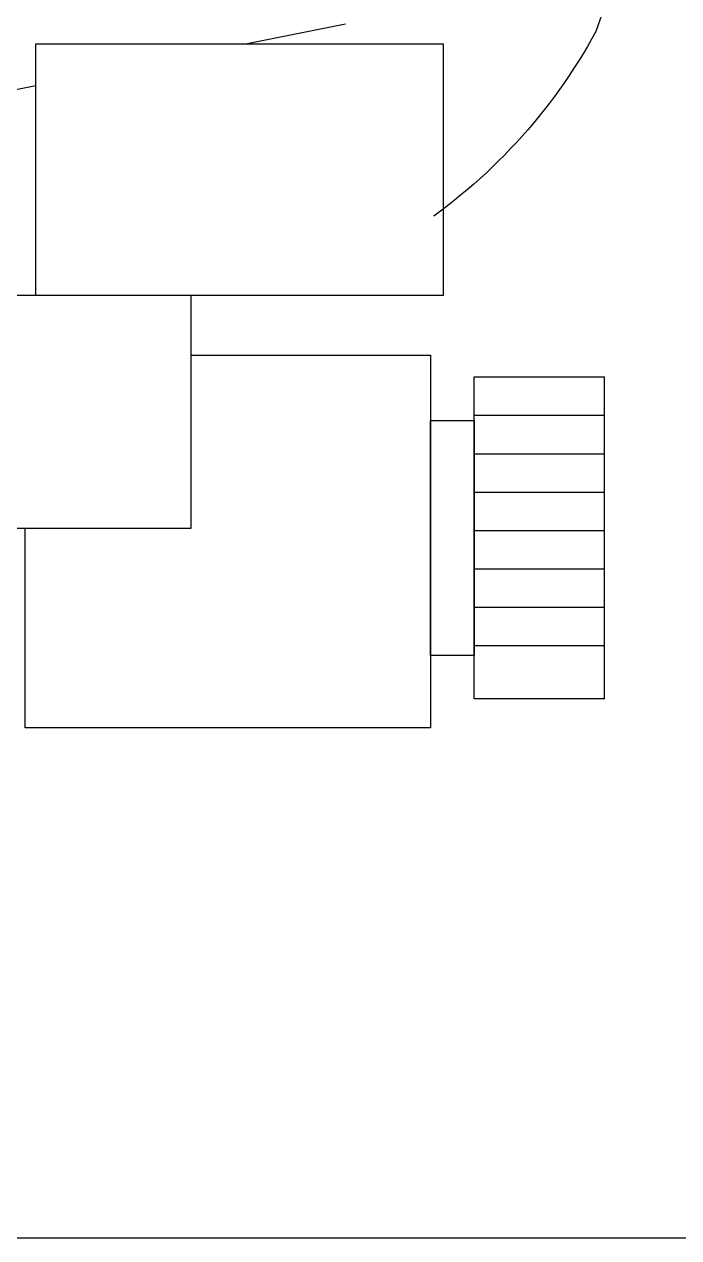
# Model space of a CAD drawing. Header units: millimetres. Extents: x 340 to 1003762, y 22 to 362022.
# Drawn here: x 421.6134 to 421.7475, y 89.6956 to 89.9442 of the extents above; entities that cross this region are included whole.
import ezdxf
from ezdxf.xclip import XClip

# ---------------------------------------------------------------- set-up
doc = ezdxf.new("R2010")
doc.units = ezdxf.units.MM
doc.header["$XCLIPFRAME"] = 0
for name, color, linetype in [('LSBB_P_002 - PLANTA 1° NIVEL SALA DE VENTAS$0$A-Equipamiento acero inox', 8, 'Continuous'), ('LSBB_P_002 - PLANTA 1° NIVEL SALA DE VENTAS$0$A-TRAS-EQPM', 8, 'Continuous'), ('XREF', 7, 'Continuous')]:
    doc.layers.add(name, color=color, linetype=linetype)

# ---------------------------------------------------------------- blocks, each defined once
blk = doc.blocks.new('LSBB_P_002 - PLANTA 1° NIVEL SALA DE VENTAS$0$laminadora')
at = {"layer": 'LSBB_P_002 - PLANTA 1° NIVEL SALA DE VENTAS$0$A-TRAS-EQPM'}
for p, q in [((-175684.663, 30462.811), (-175682.647, 30462.41)), ((-175689.79, 30462.66), (-175689.705, 30462.507)), ((-175689.705, 30462.507), (-175689.618, 30462.356)), ((-175689.618, 30462.356), (-175689.529, 30462.206)), ((-175678.321, 30462.41), (-175686.661, 30462.41)), ((-175686.661, 30462.41), (-175686.661, 30457.253)), ((-175678.321, 30457.253), (-175678.321, 30462.41)), ((-175689.529, 30462.206), (-175689.437, 30462.057)), ((-175689.437, 30462.057), (-175689.342, 30461.91)), ((-175689.342, 30461.91), (-175689.246, 30461.764)), ((-175689.246, 30461.764), (-175689.147, 30461.619)), ((-175689.147, 30461.619), (-175689.047, 30461.476)), ((-175678.321, 30461.548), (-175669.416, 30459.775)), ((-175689.047, 30461.476), (-175688.944, 30461.335)), ((-175688.944, 30461.335), (-175688.839, 30461.195)), ((-175688.839, 30461.195), (-175688.731, 30461.057)), ((-175688.731, 30461.057), (-175688.622, 30460.92)), ((-175688.622, 30460.92), (-175688.511, 30460.786)), ((-175688.511, 30460.786), (-175688.397, 30460.652)), ((-175688.397, 30460.652), (-175688.282, 30460.521)), ((-175688.282, 30460.521), (-175688.164, 30460.391)), ((-175688.164, 30460.391), (-175688.045, 30460.264)), ((-175688.045, 30460.264), (-175687.924, 30460.138)), ((-175687.924, 30460.138), (-175687.8, 30460.014)), ((-175687.8, 30460.014), (-175687.675, 30459.891)), ((-175687.675, 30459.891), (-175687.548, 30459.771)), ((-175687.548, 30459.771), (-175687.419, 30459.653)), ((-175687.419, 30459.653), (-175687.289, 30459.536)), ((-175687.289, 30459.536), (-175687.157, 30459.422)), ((-175687.157, 30459.422), (-175687.022, 30459.31)), ((-175687.022, 30459.31), (-175686.887, 30459.199)), ((-175686.887, 30459.199), (-175686.749, 30459.091)), ((-175686.749, 30459.091), (-175686.61, 30458.985)), ((-175686.61, 30458.985), (-175686.47, 30458.881)), ((-175686.661, 30457.253), (-175678.321, 30457.253)), ((-175681.498, 30457.253), (-175673.555, 30457.253)), ((-175681.498, 30452.492), (-175681.498, 30457.253)), ((-175686.407, 30456.032), (-175686.407, 30448.4)), ((-175681.498, 30456.032), (-175686.407, 30456.032)), ((-175689.968, 30448.993), (-175689.968, 30455.587)), ((-175687.297, 30455.587), (-175689.968, 30455.587)), ((-175687.297, 30448.993), (-175687.297, 30455.587)), ((-175687.297, 30454.801), (-175689.968, 30454.801)), ((-175687.297, 30454.698), (-175687.297, 30449.882)), ((-175686.407, 30454.698), (-175687.297, 30454.698)), ((-175686.407, 30449.882), (-175686.407, 30454.698)), ((-175687.297, 30454.015), (-175689.968, 30454.015)), ((-175687.297, 30453.229), (-175689.968, 30453.229)), ((-175687.297, 30452.443), (-175689.968, 30452.443)), ((-175673.555, 30452.492), (-175681.498, 30452.492)), ((-175678.099, 30448.4), (-175678.099, 30452.492)), ((-175687.297, 30451.657), (-175689.968, 30451.657)), ((-175687.297, 30450.871), (-175689.968, 30450.871)), ((-175687.297, 30450.085), (-175689.968, 30450.085)), ((-175687.297, 30449.882), (-175686.407, 30449.882)), ((-175689.968, 30448.993), (-175687.297, 30448.993)), ((-175686.407, 30448.4), (-175678.099, 30448.4))]:
    blk.add_line(p, q, dxfattribs=at)
blk.add_arc((-175674.879, 30468.181), 15.901, 160.1945, 200.3171, dxfattribs=at)
blk = doc.blocks.new('LSBB_P_002 - PLANTA 1° NIVEL SALA DE VENTAS', base_point=(223.56961, 14.22023))
at = {"layer": 'LSBB_P_002 - PLANTA 1° NIVEL SALA DE VENTAS$0$A-Equipamiento acero inox'}
blk.add_lwpolyline([(835.68948, 304.51565), (837.08948, 304.51565), (837.08948, 305.11565), (835.68948, 305.11565)], close=True, dxfattribs=at)
at = {"layer": 'LSBB_P_002 - PLANTA 1° NIVEL SALA DE VENTAS$0$A-Equipamiento acero inox', "xscale": -0.010000000000578, "yscale": 0.010000000000578, "zscale": 0.010000000000578}
blk.add_blockref('LSBB_P_002 - PLANTA 1° NIVEL SALA DE VENTAS$0$laminadora', (-919.87874, 0.1361), dxfattribs=at)

msp = doc.modelspace()

# ---------------------------------------------------------------- block references
at = {"layer": 'XREF'}
ref = msp.add_blockref('LSBB_P_002 - PLANTA 1° NIVEL SALA DE VENTAS', (-191.71902, -200.59983), dxfattribs=at)
XClip(ref).set_block_clipping_path([(755.454857474, 236.6800249606), (887.3150098981, 333.6713636781)])

doc.saveas('drawing.dxf')
